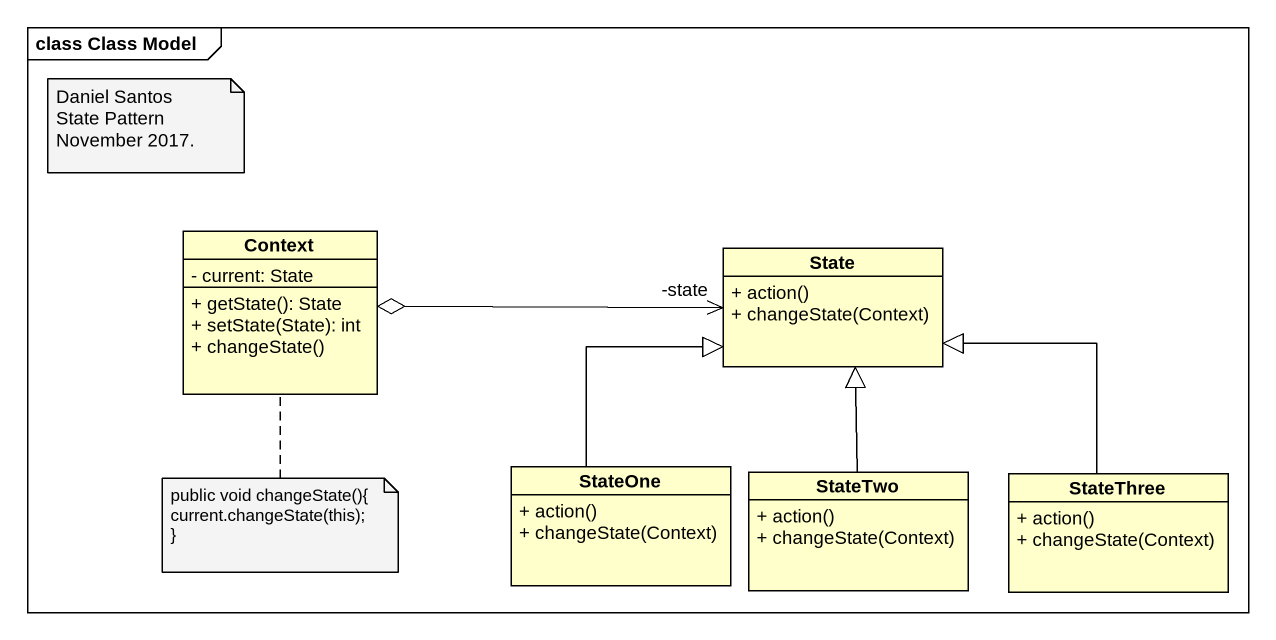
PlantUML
@startuml
mainframe class Class Model
hide circle
hide empty members
skinparam classAttributeIconSize 0
class Context {
  - current: State
  + getState(): State
  + setState(State): int
  + changeState()
}
class "State" as State_ {
  + action()
  + changeState(Context)
}
class StateOne {
  + action()
  + changeState(Context)
}
class StateTwo {
  + action()
  + changeState(Context)
}
class StateThree {
  + action()
  + changeState(Context)
}
State_ "-state" <-left-o Context
StateOne -up-|> State_
StateTwo -up-|> State_
StateThree -up-|> State_
note as N1
  Daniel Santos
  State Pattern
  November 2017.
end note
note bottom of Context
  public void changeState(){
  current.changeState(this);
  ~}
end note
@enduml
